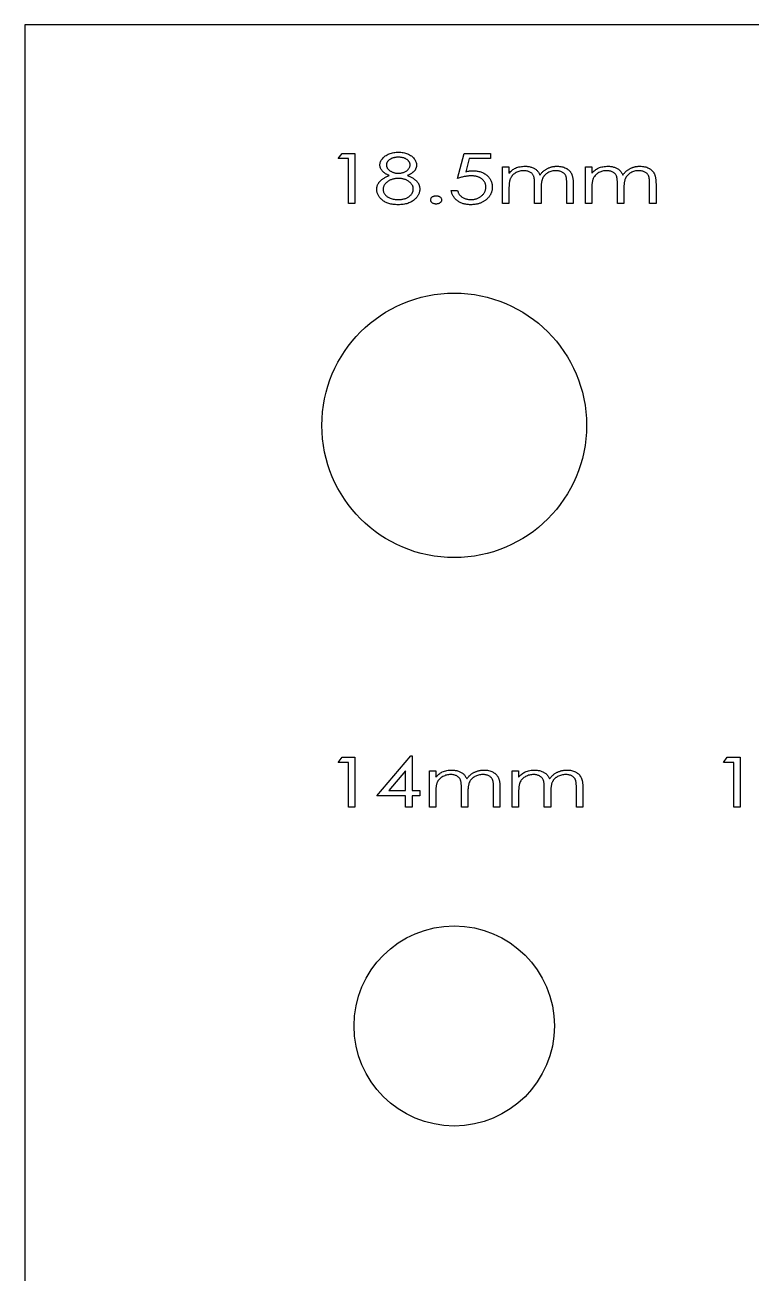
# Model space of a CAD drawing. Header units: millimetres. Extents: x 0 to 300, y -15 to 160.
# Drawn here: x 0 to 50.7, y 72.7 to 160 of the extents above; entities that cross this region are included whole.
import ezdxf

# ---------------------------------------------------------------- set-up
doc = ezdxf.new("R2010")
doc.units = ezdxf.units.MM

msp = doc.modelspace()

# ---------------------------------------------------------------- linework, layer by layer
at = {"color": 7, "linetype": 'Continuous', "lineweight": 25}
for p, q in [((300, 160), (0, 160)), ((0, 160), (0, 0)), ((21.891, 150.66), (22.165, 151.019)), ((22.165, 151.019), (23.058, 151.019)), ((23.058, 151.019), (23.058, 147.519)), ((30.237, 149.269), (30.686, 151.019)), ((30.686, 151.019), (32.526, 151.019)), ((32.526, 151.019), (32.526, 150.66)), ((22.609, 150.66), (21.891, 150.66)), ((22.609, 147.519), (22.609, 150.66)), ((31.051, 150.66), (30.813, 149.732)), ((32.526, 150.66), (31.051, 150.66)), ((33.378, 150.077), (33.827, 150.077)), ((33.378, 147.519), (33.378, 150.077)), ((33.827, 150.077), (33.827, 149.632)), ((39.167, 150.077), (39.616, 150.077)), ((39.167, 147.519), (39.167, 150.077)), ((39.616, 150.077), (39.616, 149.632)), ((29.789, 148.417), (30.237, 148.417)), ((33.827, 148.595), (33.827, 147.519)), ((35.622, 147.519), (35.622, 148.82)), ((36.071, 148.514), (36.071, 147.519)), ((37.866, 147.519), (37.866, 148.906)), ((38.314, 148.905), (38.314, 147.519)), ((39.616, 148.595), (39.616, 147.519)), ((41.411, 147.519), (41.411, 148.82)), ((41.859, 148.514), (41.859, 147.519)), ((43.654, 147.519), (43.654, 148.906)), ((44.103, 148.905), (44.103, 147.519)), ((23.058, 147.519), (22.609, 147.519)), ((33.827, 147.519), (33.378, 147.519)), ((36.071, 147.519), (35.622, 147.519)), ((38.314, 147.519), (37.866, 147.519)), ((39.616, 147.519), (39.167, 147.519)), ((41.859, 147.519), (41.411, 147.519)), ((44.103, 147.519), (43.654, 147.519)), ((21.891, 108.431), (22.165, 108.79)), ((22.609, 108.431), (21.891, 108.431)), ((22.165, 108.79), (23.058, 108.79)), ((22.609, 105.29), (22.609, 108.431)), ((23.058, 108.79), (23.058, 105.29)), ((24.584, 106.098), (26.96, 108.88)), ((26.96, 108.88), (27.052, 108.88)), ((27.052, 108.88), (27.052, 106.457)), ((48.814, 108.431), (49.088, 108.79)), ((49.532, 108.431), (48.814, 108.431)), ((49.088, 108.79), (49.981, 108.79)), ((49.532, 105.29), (49.532, 108.431)), ((49.981, 108.79), (49.981, 105.29)), ((26.603, 107.83), (25.43, 106.457)), ((26.603, 106.457), (26.603, 107.83)), ((28.263, 107.848), (28.712, 107.848)), ((28.263, 105.29), (28.263, 107.848)), ((28.712, 107.848), (28.712, 107.403)), ((34.052, 107.848), (34.5, 107.848)), ((34.052, 105.29), (34.052, 107.848)), ((34.5, 107.848), (34.5, 107.403)), ((30.507, 105.29), (30.507, 106.591)), ((32.75, 105.29), (32.75, 106.677)), ((33.199, 106.676), (33.199, 105.29)), ((36.295, 105.29), (36.295, 106.591)), ((38.539, 105.29), (38.539, 106.677)), ((38.987, 106.676), (38.987, 105.29)), ((26.603, 106.098), (24.584, 106.098)), ((25.43, 106.457), (26.603, 106.457)), ((26.603, 105.29), (26.603, 106.098)), ((27.052, 106.457), (27.59, 106.457)), ((27.052, 106.098), (27.052, 105.29)), ((27.59, 106.098), (27.052, 106.098)), ((27.59, 106.457), (27.59, 106.098)), ((28.712, 106.366), (28.712, 105.29)), ((30.955, 106.285), (30.955, 105.29)), ((34.5, 106.366), (34.5, 105.29)), ((36.744, 106.285), (36.744, 105.29)), ((23.058, 105.29), (22.609, 105.29)), ((27.052, 105.29), (26.603, 105.29)), ((28.712, 105.29), (28.263, 105.29)), ((30.955, 105.29), (30.507, 105.29)), ((33.199, 105.29), (32.75, 105.29)), ((34.5, 105.29), (34.052, 105.29)), ((36.744, 105.29), (36.295, 105.29)), ((38.987, 105.29), (38.539, 105.29)), ((49.981, 105.29), (49.532, 105.29))]:
    msp.add_line(p, q, dxfattribs=at)
for centre, radius in [((30, 132), 9.25), ((30, 90), 7)]:
    msp.add_circle(centre, radius, dxfattribs=at)
for points, knots in [([(24.808, 150.211), (24.81, 150.248), (24.814, 150.324), (24.849, 150.436), (24.903, 150.546), (24.978, 150.653), (25.071, 150.754), (25.184, 150.844), (25.311, 150.923), (25.454, 150.989), (25.607, 151.043), (25.769, 151.08), (25.936, 151.105), (26.05, 151.107), (26.108, 151.109)], [0, 0, 0, 0, 0.064459, 0.130489, 0.200527, 0.275882, 0.355569, 0.437639, 0.523204, 0.614202, 0.708277, 0.803632, 0.90021, 1, 1, 1, 1]), ([(26.108, 151.109), (26.164, 151.107), (26.275, 151.104), (26.437, 151.081), (26.593, 151.041), (26.742, 150.988), (26.88, 150.921), (27.003, 150.842), (27.111, 150.752), (27.201, 150.651), (27.274, 150.544), (27.327, 150.432), (27.359, 150.317), (27.364, 150.24), (27.366, 150.201)], [0, 0, 0, 0, 0.098501, 0.194171, 0.287643, 0.380502, 0.47035, 0.555757, 0.637228, 0.716493, 0.792111, 0.863643, 0.932072, 1, 1, 1, 1]), ([(25.461, 149.469), (25.435, 149.48), (25.383, 149.501), (25.309, 149.537), (25.24, 149.575), (25.176, 149.615), (25.117, 149.657), (25.063, 149.7), (25.015, 149.746), (24.958, 149.808), (24.898, 149.889), (24.846, 149.993), (24.814, 150.101), (24.81, 150.174), (24.808, 150.211)], [0, 0, 0, 0, 0.08195, 0.159867, 0.23514, 0.306814, 0.374787, 0.440775, 0.504049, 0.565473, 0.681635, 0.790592, 0.895391, 1, 1, 1, 1]), ([(26.085, 150.75), (26.056, 150.749), (25.999, 150.748), (25.915, 150.741), (25.835, 150.728), (25.758, 150.711), (25.686, 150.688), (25.617, 150.661), (25.552, 150.627), (25.492, 150.59), (25.437, 150.549), (25.389, 150.506), (25.348, 150.461), (25.315, 150.414), (25.289, 150.365), (25.27, 150.313), (25.258, 150.26), (25.257, 150.224), (25.257, 150.206)], [0, 0, 0, 0, 0.080213, 0.157444, 0.231466, 0.302566, 0.371935, 0.439584, 0.505844, 0.571518, 0.634758, 0.693347, 0.748315, 0.800806, 0.851588, 0.900685, 0.94987, 1, 1, 1, 1]), ([(25.257, 150.206), (25.258, 150.187), (25.259, 150.151), (25.272, 150.098), (25.292, 150.046), (25.319, 149.994), (25.356, 149.945), (25.399, 149.897), (25.451, 149.85), (25.51, 149.806), (25.574, 149.764), (25.641, 149.727), (25.712, 149.697), (25.784, 149.672), (25.859, 149.652), (25.937, 149.638), (26.018, 149.63), (26.073, 149.629), (26.1, 149.628)], [0, 0, 0, 0, 0.049048, 0.097263, 0.146868, 0.198207, 0.252507, 0.310666, 0.372367, 0.439456, 0.508319, 0.57677, 0.645017, 0.713425, 0.78277, 0.853483, 0.925976, 1, 1, 1, 1]), ([(26.917, 150.213), (26.916, 150.229), (26.915, 150.263), (26.905, 150.311), (26.887, 150.359), (26.864, 150.406), (26.834, 150.452), (26.797, 150.496), (26.753, 150.54), (26.704, 150.582), (26.648, 150.622), (26.585, 150.656), (26.516, 150.685), (26.442, 150.71), (26.361, 150.727), (26.274, 150.741), (26.182, 150.748), (26.118, 150.749), (26.085, 150.75)], [0, 0, 0, 0, 0.045641, 0.090789, 0.136426, 0.184318, 0.234294, 0.286676, 0.342902, 0.402926, 0.465545, 0.530694, 0.599065, 0.669837, 0.745442, 0.825251, 0.910189, 1, 1, 1, 1]), ([(26.1, 149.628), (26.136, 149.629), (26.206, 149.631), (26.31, 149.647), (26.411, 149.672), (26.508, 149.707), (26.599, 149.75), (26.68, 149.802), (26.75, 149.862), (26.81, 149.928), (26.856, 149.998), (26.892, 150.069), (26.912, 150.141), (26.915, 150.189), (26.917, 150.213)], [0, 0, 0, 0, 0.09665, 0.191689, 0.285354, 0.379183, 0.470941, 0.557803, 0.640272, 0.721241, 0.798227, 0.86896, 0.935533, 1, 1, 1, 1]), ([(27.366, 150.201), (27.365, 150.182), (27.364, 150.144), (27.357, 150.087), (27.344, 150.033), (27.326, 149.98), (27.304, 149.928), (27.276, 149.878), (27.244, 149.83), (27.207, 149.783), (27.164, 149.738), (27.117, 149.695), (27.065, 149.653), (27.007, 149.614), (26.946, 149.574), (26.879, 149.537), (26.806, 149.502), (26.756, 149.48), (26.73, 149.469)], [0, 0, 0, 0, 0.055787, 0.110573, 0.164969, 0.21869, 0.272852, 0.327898, 0.38425, 0.441769, 0.501382, 0.563412, 0.627724, 0.695585, 0.766464, 0.84098, 0.918171, 1, 1, 1, 1]), ([(24.584, 148.51), (24.584, 148.534), (24.586, 148.583), (24.595, 148.655), (24.611, 148.725), (24.635, 148.793), (24.663, 148.859), (24.699, 148.923), (24.741, 148.986), (24.79, 149.046), (24.845, 149.106), (24.91, 149.162), (24.982, 149.218), (25.062, 149.272), (25.15, 149.324), (25.247, 149.375), (25.351, 149.424), (25.424, 149.454), (25.461, 149.469)], [0, 0, 0, 0, 0.053113, 0.105067, 0.15642, 0.208189, 0.260005, 0.312468, 0.366701, 0.422411, 0.480674, 0.542229, 0.607816, 0.677325, 0.750979, 0.829177, 0.912356, 1, 1, 1, 1]), ([(26.109, 149.269), (26.072, 149.269), (25.998, 149.267), (25.891, 149.255), (25.788, 149.238), (25.689, 149.213), (25.595, 149.18), (25.506, 149.14), (25.421, 149.093), (25.342, 149.039), (25.27, 148.981), (25.207, 148.92), (25.153, 148.856), (25.109, 148.789), (25.074, 148.721), (25.051, 148.649), (25.035, 148.575), (25.033, 148.525), (25.032, 148.499)], [0, 0, 0, 0, 0.076829, 0.150662, 0.221754, 0.291132, 0.359287, 0.426098, 0.49206, 0.558086, 0.622248, 0.681982, 0.738885, 0.79293, 0.845517, 0.896664, 0.948057, 1, 1, 1, 1]), ([(27.141, 148.532), (27.14, 148.556), (27.138, 148.603), (27.124, 148.673), (27.1, 148.741), (27.066, 148.806), (27.024, 148.87), (26.971, 148.931), (26.909, 148.99), (26.839, 149.046), (26.762, 149.098), (26.681, 149.144), (26.595, 149.183), (26.505, 149.214), (26.412, 149.239), (26.315, 149.256), (26.213, 149.267), (26.144, 149.268), (26.109, 149.269)], [0, 0, 0, 0, 0.051378, 0.10164, 0.152818, 0.205181, 0.259537, 0.316932, 0.378066, 0.443126, 0.510445, 0.577265, 0.644057, 0.712239, 0.781349, 0.851826, 0.92458, 1, 1, 1, 1]), ([(26.73, 149.469), (26.767, 149.454), (26.838, 149.425), (26.939, 149.378), (27.032, 149.329), (27.119, 149.279), (27.197, 149.227), (27.267, 149.174), (27.33, 149.119), (27.385, 149.062), (27.433, 149.003), (27.476, 148.943), (27.511, 148.88), (27.54, 148.816), (27.562, 148.749), (27.579, 148.681), (27.588, 148.61), (27.589, 148.563), (27.59, 148.539)], [0, 0, 0, 0, 0.0871584, 0.1699887, 0.2479265, 0.3211245, 0.3903033, 0.4561626, 0.5175305, 0.5758427, 0.6314836, 0.6858609, 0.7387973, 0.7905548, 0.8425378, 0.8942329, 0.9465253, 1, 1, 1, 1]), ([(31.18, 149.449), (31.147, 149.448), (31.078, 149.447), (30.973, 149.438), (30.863, 149.424), (30.748, 149.404), (30.627, 149.379), (30.502, 149.348), (30.371, 149.311), (30.283, 149.283), (30.237, 149.269)], [0, 0, 0, 0, 0.103432, 0.212996, 0.328232, 0.449369, 0.577316, 0.711527, 0.852147, 1, 1, 1, 1]), ([(30.813, 149.732), (30.858, 149.743), (30.946, 149.766), (31.076, 149.789), (31.198, 149.804), (31.278, 149.806), (31.316, 149.808)], [0, 0, 0, 0, 0.274191, 0.532566, 0.773149, 1, 1, 1, 1]), ([(32.212, 148.676), (32.211, 148.704), (32.21, 148.759), (32.196, 148.84), (32.174, 148.916), (32.143, 148.988), (32.103, 149.056), (32.054, 149.121), (31.997, 149.181), (31.931, 149.236), (31.858, 149.286), (31.778, 149.33), (31.693, 149.366), (31.602, 149.397), (31.504, 149.42), (31.401, 149.437), (31.292, 149.446), (31.218, 149.448), (31.18, 149.449)], [0, 0, 0, 0, 0.058327, 0.114433, 0.168979, 0.222906, 0.277523, 0.332963, 0.389962, 0.44957, 0.510976, 0.573547, 0.637928, 0.704094, 0.772975, 0.845282, 0.920834, 1, 1, 1, 1]), ([(31.316, 149.808), (31.364, 149.807), (31.458, 149.805), (31.595, 149.789), (31.725, 149.764), (31.849, 149.729), (31.967, 149.684), (32.079, 149.628), (32.184, 149.563), (32.281, 149.488), (32.37, 149.405), (32.448, 149.316), (32.513, 149.221), (32.568, 149.121), (32.61, 149.014), (32.639, 148.902), (32.658, 148.784), (32.66, 148.704), (32.661, 148.663)], [0, 0, 0, 0, 0.072428, 0.142059, 0.208935, 0.274198, 0.337657, 0.400338, 0.462661, 0.525401, 0.587156, 0.646505, 0.704674, 0.761991, 0.819515, 0.877869, 0.93784, 1, 1, 1, 1]), ([(33.827, 149.632), (33.864, 149.671), (33.934, 149.747), (34.047, 149.845), (34.161, 149.928), (34.241, 149.971), (34.28, 149.992)], [0, 0, 0, 0, 0.275334, 0.531598, 0.772747, 1, 1, 1, 1]), ([(34.862, 149.808), (34.814, 149.806), (34.72, 149.803), (34.581, 149.776), (34.447, 149.733), (34.319, 149.674), (34.202, 149.601), (34.1, 149.513), (34.014, 149.415), (33.955, 149.322), (33.918, 149.24), (33.894, 149.17), (33.873, 149.093), (33.856, 149.008), (33.843, 148.916), (33.834, 148.816), (33.828, 148.708), (33.828, 148.634), (33.827, 148.595)], [0, 0, 0, 0, 0.0783695, 0.1556176, 0.2325217, 0.3102833, 0.386838, 0.4598222, 0.5308438, 0.6021689, 0.6394218, 0.6795258, 0.7234663, 0.7710062, 0.8220197, 0.8773569, 0.9364012, 1, 1, 1, 1]), ([(34.28, 149.992), (34.334, 150.012), (34.441, 150.052), (34.609, 150.092), (34.78, 150.117), (34.896, 150.12), (34.954, 150.122)], [0, 0, 0, 0, 0.248666, 0.497511, 0.746763, 1, 1, 1, 1]), ([(35.622, 148.82), (35.622, 148.856), (35.621, 148.927), (35.619, 149.028), (35.612, 149.12), (35.605, 149.203), (35.594, 149.277), (35.583, 149.341), (35.567, 149.396), (35.545, 149.458), (35.508, 149.524), (35.45, 149.596), (35.378, 149.658), (35.294, 149.711), (35.198, 149.754), (35.094, 149.786), (34.981, 149.804), (34.902, 149.806), (34.862, 149.808)], [0, 0, 0, 0, 0.0757399, 0.1457118, 0.2090526, 0.2662204, 0.3173846, 0.3620406, 0.4015988, 0.4350226, 0.4967749, 0.5588523, 0.6234715, 0.69199, 0.7640894, 0.8382475, 0.916917, 1, 1, 1, 1]), ([(34.954, 150.122), (34.993, 150.121), (35.071, 150.118), (35.186, 150.105), (35.298, 150.082), (35.406, 150.05), (35.508, 150.01), (35.601, 149.965), (35.684, 149.913), (35.759, 149.854), (35.827, 149.785), (35.887, 149.703), (35.945, 149.609), (35.976, 149.54), (35.993, 149.504)], [0, 0, 0, 0, 0.091495, 0.181331, 0.269692, 0.35767, 0.442954, 0.523017, 0.598806, 0.67121, 0.744319, 0.822785, 0.90752, 1, 1, 1, 1]), ([(35.993, 149.504), (36.011, 149.529), (36.046, 149.578), (36.104, 149.647), (36.165, 149.711), (36.229, 149.771), (36.297, 149.827), (36.368, 149.877), (36.442, 149.923), (36.519, 149.965), (36.599, 150.002), (36.681, 150.033), (36.763, 150.061), (36.848, 150.084), (36.934, 150.1), (37.021, 150.113), (37.11, 150.12), (37.17, 150.121), (37.2, 150.122)], [0, 0, 0, 0, 0.064963, 0.128426, 0.191314, 0.253159, 0.314906, 0.376509, 0.438526, 0.50052, 0.562959, 0.624754, 0.686477, 0.748159, 0.810399, 0.87263, 0.935901, 1, 1, 1, 1]), ([(37.108, 149.808), (37.058, 149.806), (36.961, 149.803), (36.818, 149.775), (36.681, 149.732), (36.574, 149.681), (36.494, 149.632), (36.437, 149.593), (36.385, 149.549), (36.336, 149.505), (36.293, 149.456), (36.252, 149.405), (36.217, 149.351), (36.185, 149.293), (36.157, 149.229), (36.135, 149.155), (36.114, 149.072), (36.098, 148.979), (36.086, 148.877), (36.077, 148.765), (36.072, 148.643), (36.071, 148.558), (36.071, 148.514)], [0, 0, 0, 0, 0.077845, 0.153555, 0.228222, 0.303349, 0.340367, 0.376638, 0.411962, 0.446627, 0.480796, 0.51491, 0.548727, 0.582858, 0.618987, 0.659177, 0.703934, 0.753287, 0.807472, 0.866601, 0.930743, 1, 1, 1, 1]), ([(37.866, 148.906), (37.865, 148.939), (37.865, 149.002), (37.861, 149.092), (37.856, 149.174), (37.848, 149.248), (37.838, 149.315), (37.824, 149.373), (37.811, 149.424), (37.787, 149.48), (37.749, 149.543), (37.691, 149.609), (37.62, 149.667), (37.536, 149.717), (37.442, 149.758), (37.338, 149.787), (37.226, 149.805), (37.148, 149.807), (37.108, 149.808)], [0, 0, 0, 0, 0.071452, 0.137333, 0.19718, 0.251565, 0.300142, 0.343594, 0.381868, 0.415039, 0.476828, 0.540485, 0.60648, 0.677459, 0.751973, 0.829992, 0.91213, 1, 1, 1, 1]), ([(37.2, 150.122), (37.255, 150.12), (37.363, 150.117), (37.519, 150.092), (37.665, 150.05), (37.779, 150.001), (37.863, 149.954), (37.923, 149.917), (37.977, 149.875), (38.028, 149.83), (38.075, 149.782), (38.117, 149.731), (38.155, 149.676), (38.189, 149.617), (38.219, 149.553), (38.244, 149.482), (38.266, 149.404), (38.284, 149.318), (38.298, 149.225), (38.308, 149.125), (38.313, 149.017), (38.314, 148.943), (38.314, 148.905)], [0, 0, 0, 0, 0.0870232, 0.1701395, 0.2494902, 0.3271878, 0.3652641, 0.4021953, 0.4383649, 0.4739917, 0.5090378, 0.5439842, 0.5790694, 0.6145287, 0.6512593, 0.6910396, 0.7336616, 0.779794, 0.8291687, 0.8823072, 0.9393378, 1, 1, 1, 1]), ([(39.616, 149.632), (39.652, 149.671), (39.723, 149.747), (39.836, 149.845), (39.95, 149.928), (40.03, 149.971), (40.069, 149.992)], [0, 0, 0, 0, 0.275334, 0.531598, 0.772747, 1, 1, 1, 1]), ([(40.651, 149.808), (40.603, 149.806), (40.508, 149.803), (40.37, 149.776), (40.235, 149.733), (40.108, 149.674), (39.991, 149.601), (39.888, 149.513), (39.802, 149.415), (39.744, 149.322), (39.707, 149.24), (39.682, 149.17), (39.661, 149.093), (39.645, 149.008), (39.631, 148.916), (39.623, 148.816), (39.617, 148.708), (39.616, 148.634), (39.616, 148.595)], [0, 0, 0, 0, 0.078369, 0.155618, 0.232522, 0.310283, 0.386838, 0.459822, 0.530844, 0.602169, 0.639422, 0.679526, 0.723466, 0.771006, 0.82202, 0.877357, 0.936401, 1, 1, 1, 1]), ([(40.069, 149.992), (40.122, 150.012), (40.229, 150.052), (40.397, 150.092), (40.568, 150.117), (40.684, 150.12), (40.742, 150.122)], [0, 0, 0, 0, 0.248666, 0.497511, 0.746763, 1, 1, 1, 1]), ([(41.411, 148.82), (41.41, 148.856), (41.409, 148.927), (41.407, 149.028), (41.4, 149.12), (41.394, 149.203), (41.383, 149.277), (41.371, 149.341), (41.356, 149.396), (41.334, 149.458), (41.296, 149.524), (41.239, 149.596), (41.166, 149.658), (41.082, 149.711), (40.987, 149.754), (40.882, 149.786), (40.769, 149.804), (40.691, 149.806), (40.651, 149.808)], [0, 0, 0, 0, 0.07574, 0.145712, 0.209053, 0.26622, 0.317385, 0.362041, 0.401599, 0.435023, 0.496775, 0.558852, 0.623472, 0.69199, 0.764089, 0.838247, 0.916917, 1, 1, 1, 1]), ([(40.742, 150.122), (40.782, 150.121), (40.86, 150.118), (40.975, 150.105), (41.087, 150.082), (41.195, 150.05), (41.296, 150.01), (41.389, 149.965), (41.473, 149.913), (41.547, 149.854), (41.615, 149.785), (41.676, 149.703), (41.733, 149.609), (41.765, 149.54), (41.781, 149.504)], [0, 0, 0, 0, 0.091495, 0.181331, 0.269692, 0.35767, 0.442954, 0.523017, 0.598806, 0.67121, 0.744319, 0.822785, 0.90752, 1, 1, 1, 1]), ([(41.781, 149.504), (41.799, 149.529), (41.835, 149.578), (41.893, 149.647), (41.954, 149.711), (42.018, 149.771), (42.085, 149.827), (42.156, 149.877), (42.23, 149.923), (42.308, 149.965), (42.387, 150.002), (42.469, 150.033), (42.552, 150.061), (42.636, 150.084), (42.722, 150.1), (42.81, 150.113), (42.899, 150.12), (42.959, 150.121), (42.989, 150.122)], [0, 0, 0, 0, 0.0649632, 0.1284264, 0.1913137, 0.2531588, 0.3149061, 0.3765094, 0.4385258, 0.5005203, 0.5629588, 0.624754, 0.6864773, 0.7481587, 0.8103994, 0.8726301, 0.9359006, 1, 1, 1, 1]), ([(42.896, 149.808), (42.847, 149.806), (42.749, 149.803), (42.607, 149.775), (42.47, 149.732), (42.363, 149.681), (42.282, 149.632), (42.225, 149.593), (42.173, 149.549), (42.124, 149.505), (42.081, 149.456), (42.041, 149.405), (42.006, 149.351), (41.973, 149.293), (41.945, 149.229), (41.923, 149.155), (41.902, 149.072), (41.887, 148.979), (41.874, 148.877), (41.865, 148.765), (41.861, 148.643), (41.86, 148.558), (41.859, 148.514)], [0, 0, 0, 0, 0.077845, 0.153555, 0.228222, 0.303349, 0.340367, 0.376638, 0.411962, 0.446627, 0.480796, 0.51491, 0.548727, 0.582858, 0.618987, 0.659177, 0.703934, 0.753287, 0.807472, 0.866601, 0.930743, 1, 1, 1, 1]), ([(43.654, 148.906), (43.654, 148.939), (43.653, 149.002), (43.65, 149.092), (43.644, 149.174), (43.637, 149.248), (43.627, 149.315), (43.613, 149.373), (43.599, 149.424), (43.575, 149.48), (43.538, 149.543), (43.48, 149.609), (43.408, 149.667), (43.325, 149.717), (43.231, 149.758), (43.127, 149.787), (43.014, 149.805), (42.936, 149.807), (42.896, 149.808)], [0, 0, 0, 0, 0.071452, 0.137333, 0.19718, 0.251565, 0.300142, 0.343594, 0.381868, 0.415039, 0.476828, 0.540485, 0.60648, 0.677459, 0.751973, 0.829992, 0.91213, 1, 1, 1, 1]), ([(42.989, 150.122), (43.044, 150.12), (43.151, 150.117), (43.308, 150.092), (43.454, 150.05), (43.567, 150.001), (43.652, 149.954), (43.711, 149.917), (43.766, 149.875), (43.816, 149.83), (43.863, 149.782), (43.905, 149.731), (43.943, 149.676), (43.977, 149.617), (44.007, 149.553), (44.033, 149.482), (44.054, 149.404), (44.073, 149.318), (44.086, 149.225), (44.096, 149.125), (44.102, 149.017), (44.102, 148.943), (44.103, 148.905)], [0, 0, 0, 0, 0.087023, 0.170139, 0.24949, 0.327188, 0.365264, 0.402195, 0.438365, 0.473992, 0.509038, 0.543984, 0.579069, 0.614529, 0.651259, 0.69104, 0.733662, 0.779794, 0.829169, 0.882307, 0.939338, 1, 1, 1, 1]), ([(26.08, 147.429), (26.021, 147.43), (25.905, 147.433), (25.738, 147.448), (25.581, 147.475), (25.435, 147.51), (25.3, 147.558), (25.177, 147.616), (25.064, 147.685), (24.963, 147.764), (24.875, 147.849), (24.797, 147.937), (24.731, 148.027), (24.678, 148.12), (24.635, 148.214), (24.606, 148.311), (24.586, 148.409), (24.585, 148.476), (24.584, 148.51)], [0, 0, 0, 0, 0.08712, 0.168739, 0.245987, 0.31887, 0.388102, 0.454551, 0.518152, 0.580658, 0.640795, 0.697654, 0.751682, 0.803399, 0.853535, 0.902467, 0.951092, 1, 1, 1, 1]), ([(25.032, 148.499), (25.034, 148.468), (25.037, 148.405), (25.063, 148.313), (25.105, 148.223), (25.164, 148.138), (25.236, 148.057), (25.324, 147.988), (25.424, 147.926), (25.536, 147.877), (25.66, 147.836), (25.794, 147.809), (25.936, 147.791), (26.035, 147.789), (26.085, 147.788)], [0, 0, 0, 0, 0.0669675, 0.1335008, 0.2032058, 0.2766545, 0.3534654, 0.4320588, 0.5145289, 0.6018637, 0.6939504, 0.790599, 0.8924089, 1, 1, 1, 1]), ([(26.085, 147.788), (26.125, 147.789), (26.202, 147.79), (26.314, 147.801), (26.419, 147.818), (26.519, 147.843), (26.613, 147.873), (26.7, 147.912), (26.782, 147.957), (26.855, 148.01), (26.922, 148.066), (26.981, 148.126), (27.03, 148.188), (27.071, 148.252), (27.103, 148.318), (27.125, 148.387), (27.139, 148.459), (27.141, 148.508), (27.141, 148.532)], [0, 0, 0, 0, 0.082237, 0.160867, 0.235273, 0.306831, 0.375376, 0.441748, 0.506143, 0.569677, 0.631135, 0.689264, 0.744283, 0.796822, 0.847814, 0.898256, 0.948541, 1, 1, 1, 1]), ([(27.59, 148.539), (27.589, 148.505), (27.588, 148.438), (27.57, 148.339), (27.545, 148.243), (27.508, 148.151), (27.46, 148.061), (27.402, 147.975), (27.334, 147.891), (27.282, 147.84), (27.255, 147.814)], [0, 0, 0, 0, 0.122885, 0.243816, 0.363951, 0.484085, 0.607628, 0.732923, 0.863782, 1, 1, 1, 1]), ([(31.129, 147.429), (31.086, 147.43), (31, 147.431), (30.874, 147.446), (30.753, 147.466), (30.637, 147.497), (30.526, 147.534), (30.422, 147.583), (30.321, 147.638), (30.227, 147.702), (30.14, 147.774), (30.062, 147.85), (29.992, 147.932), (29.934, 148.019), (29.882, 148.111), (29.841, 148.208), (29.809, 148.31), (29.796, 148.381), (29.789, 148.417)], [0, 0, 0, 0, 0.072168, 0.141601, 0.208948, 0.274345, 0.338877, 0.402053, 0.464732, 0.527747, 0.58968, 0.649963, 0.708538, 0.76631, 0.823631, 0.881522, 0.940084, 1, 1, 1, 1]), ([(30.237, 148.417), (30.247, 148.383), (30.265, 148.318), (30.304, 148.228), (30.351, 148.148), (30.408, 148.076), (30.475, 148.014), (30.551, 147.959), (30.637, 147.908), (30.733, 147.867), (30.834, 147.831), (30.939, 147.807), (31.047, 147.791), (31.119, 147.789), (31.156, 147.788)], [0, 0, 0, 0, 0.086317, 0.166834, 0.243764, 0.318268, 0.393179, 0.471027, 0.553149, 0.640396, 0.730179, 0.819223, 0.909151, 1, 1, 1, 1]), ([(32.661, 148.663), (32.66, 148.634), (32.659, 148.577), (32.649, 148.493), (32.634, 148.411), (32.612, 148.33), (32.583, 148.251), (32.548, 148.174), (32.508, 148.099), (32.461, 148.026), (32.409, 147.956), (32.352, 147.89), (32.291, 147.828), (32.225, 147.771), (32.155, 147.717), (32.08, 147.668), (32.001, 147.623), (31.918, 147.583), (31.831, 147.546), (31.74, 147.516), (31.647, 147.488), (31.55, 147.467), (31.449, 147.45), (31.345, 147.438), (31.239, 147.43), (31.166, 147.43), (31.129, 147.429)], [0, 0, 0, 0, 0.038974, 0.077549, 0.11556, 0.153589, 0.191671, 0.229828, 0.268688, 0.308457, 0.348178, 0.387797, 0.427307, 0.467135, 0.507239, 0.547798, 0.588985, 0.631253, 0.674185, 0.717703, 0.761868, 0.80734, 0.853637, 0.900885, 0.949862, 1, 1, 1, 1]), ([(31.156, 147.788), (31.191, 147.789), (31.262, 147.791), (31.365, 147.803), (31.464, 147.822), (31.559, 147.851), (31.651, 147.886), (31.738, 147.93), (31.823, 147.981), (31.901, 148.041), (31.974, 148.105), (32.037, 148.175), (32.092, 148.249), (32.135, 148.327), (32.17, 148.408), (32.194, 148.494), (32.209, 148.584), (32.211, 148.645), (32.212, 148.676)], [0, 0, 0, 0, 0.069517, 0.137142, 0.202836, 0.267181, 0.330832, 0.394801, 0.4586, 0.523218, 0.586976, 0.648119, 0.707623, 0.765327, 0.822873, 0.88031, 0.939136, 1, 1, 1, 1]), ([(27.255, 147.814), (27.22, 147.783), (27.148, 147.721), (27.028, 147.642), (26.897, 147.576), (26.755, 147.522), (26.602, 147.481), (26.438, 147.45), (26.263, 147.433), (26.142, 147.431), (26.08, 147.429)], [0, 0, 0, 0, 0.110946, 0.223737, 0.3392, 0.458454, 0.583726, 0.714997, 0.853095, 1, 1, 1, 1]), ([(28.353, 147.766), (28.354, 147.786), (28.357, 147.825), (28.379, 147.88), (28.415, 147.931), (28.464, 147.975), (28.522, 148.012), (28.588, 148.039), (28.659, 148.054), (28.709, 148.056), (28.734, 148.058)], [0, 0, 0, 0, 0.11159, 0.220601, 0.333316, 0.458432, 0.589453, 0.720759, 0.855827, 1, 1, 1, 1]), ([(28.734, 147.474), (28.709, 147.475), (28.659, 147.477), (28.588, 147.494), (28.522, 147.521), (28.464, 147.558), (28.415, 147.602), (28.379, 147.653), (28.357, 147.708), (28.354, 147.747), (28.353, 147.766)], [0, 0, 0, 0, 0.14438, 0.279933, 0.411427, 0.542636, 0.668828, 0.781705, 0.890873, 1, 1, 1, 1]), ([(28.734, 148.058), (28.76, 148.056), (28.809, 148.054), (28.881, 148.039), (28.946, 148.012), (29.004, 147.975), (29.054, 147.931), (29.089, 147.88), (29.112, 147.825), (29.114, 147.786), (29.116, 147.766)], [0, 0, 0, 0, 0.144173, 0.279241, 0.410547, 0.541568, 0.666684, 0.779399, 0.88841, 1, 1, 1, 1]), ([(29.116, 147.766), (29.114, 147.747), (29.112, 147.708), (29.089, 147.653), (29.053, 147.602), (29.005, 147.558), (28.946, 147.521), (28.881, 147.494), (28.809, 147.477), (28.76, 147.475), (28.734, 147.474)], [0, 0, 0, 0, 0.109127, 0.218295, 0.331172, 0.457364, 0.588573, 0.720067, 0.85562, 1, 1, 1, 1]), ([(28.712, 107.403), (28.748, 107.442), (28.819, 107.518), (28.932, 107.616), (29.046, 107.699), (29.126, 107.742), (29.165, 107.763)], [0, 0, 0, 0, 0.275334, 0.531598, 0.772747, 1, 1, 1, 1]), ([(29.747, 107.579), (29.699, 107.577), (29.605, 107.574), (29.466, 107.547), (29.331, 107.504), (29.204, 107.445), (29.087, 107.372), (28.985, 107.284), (28.898, 107.186), (28.84, 107.093), (28.803, 107.011), (28.778, 106.941), (28.757, 106.864), (28.741, 106.779), (28.727, 106.687), (28.719, 106.587), (28.713, 106.479), (28.712, 106.405), (28.712, 106.366)], [0, 0, 0, 0, 0.0783695, 0.1556176, 0.2325217, 0.3102833, 0.386838, 0.4598222, 0.5308438, 0.6021689, 0.6394218, 0.6795258, 0.7234663, 0.7710062, 0.8220197, 0.8773569, 0.9364012, 1, 1, 1, 1]), ([(29.165, 107.763), (29.218, 107.783), (29.326, 107.823), (29.493, 107.863), (29.665, 107.888), (29.78, 107.891), (29.839, 107.893)], [0, 0, 0, 0, 0.248666, 0.497511, 0.746763, 1, 1, 1, 1]), ([(30.507, 106.591), (30.506, 106.627), (30.505, 106.698), (30.504, 106.799), (30.496, 106.891), (30.49, 106.974), (30.479, 107.048), (30.468, 107.112), (30.452, 107.167), (30.43, 107.229), (30.392, 107.296), (30.335, 107.367), (30.263, 107.429), (30.178, 107.482), (30.083, 107.525), (29.979, 107.557), (29.865, 107.575), (29.787, 107.577), (29.747, 107.579)], [0, 0, 0, 0, 0.0757399, 0.1457118, 0.2090526, 0.2662204, 0.3173846, 0.3620406, 0.4015988, 0.4350226, 0.4967749, 0.5588523, 0.6234715, 0.69199, 0.7640894, 0.8382475, 0.916917, 1, 1, 1, 1]), ([(29.839, 107.893), (29.878, 107.892), (29.956, 107.89), (30.071, 107.876), (30.183, 107.853), (30.291, 107.821), (30.392, 107.781), (30.486, 107.736), (30.569, 107.684), (30.643, 107.625), (30.711, 107.556), (30.772, 107.474), (30.829, 107.38), (30.861, 107.311), (30.878, 107.275)], [0, 0, 0, 0, 0.091495, 0.181331, 0.269692, 0.35767, 0.442954, 0.523017, 0.598806, 0.67121, 0.744319, 0.822785, 0.90752, 1, 1, 1, 1]), ([(30.878, 107.275), (30.896, 107.3), (30.931, 107.349), (30.989, 107.418), (31.05, 107.482), (31.114, 107.542), (31.181, 107.598), (31.252, 107.648), (31.326, 107.694), (31.404, 107.736), (31.483, 107.773), (31.565, 107.804), (31.648, 107.832), (31.732, 107.855), (31.818, 107.871), (31.906, 107.884), (31.995, 107.891), (32.055, 107.892), (32.085, 107.893)], [0, 0, 0, 0, 0.064963, 0.128426, 0.191314, 0.253159, 0.314906, 0.376509, 0.438526, 0.50052, 0.562959, 0.624754, 0.686477, 0.748159, 0.810399, 0.87263, 0.935901, 1, 1, 1, 1]), ([(31.992, 107.579), (31.943, 107.577), (31.845, 107.574), (31.703, 107.546), (31.566, 107.503), (31.459, 107.452), (31.378, 107.403), (31.321, 107.364), (31.27, 107.32), (31.22, 107.276), (31.177, 107.227), (31.137, 107.176), (31.102, 107.122), (31.069, 107.064), (31.042, 107), (31.019, 106.926), (30.999, 106.843), (30.983, 106.75), (30.97, 106.648), (30.961, 106.536), (30.957, 106.414), (30.956, 106.329), (30.955, 106.285)], [0, 0, 0, 0, 0.077845, 0.153555, 0.228222, 0.303349, 0.340367, 0.376638, 0.411962, 0.446627, 0.480796, 0.51491, 0.548727, 0.582858, 0.618987, 0.659177, 0.703934, 0.753287, 0.807472, 0.866601, 0.930743, 1, 1, 1, 1]), ([(32.75, 106.677), (32.75, 106.71), (32.749, 106.773), (32.746, 106.863), (32.74, 106.945), (32.733, 107.019), (32.723, 107.086), (32.709, 107.144), (32.695, 107.195), (32.672, 107.251), (32.634, 107.314), (32.576, 107.38), (32.504, 107.438), (32.421, 107.488), (32.327, 107.529), (32.223, 107.558), (32.111, 107.576), (32.033, 107.578), (31.992, 107.579)], [0, 0, 0, 0, 0.071452, 0.137333, 0.19718, 0.251565, 0.300142, 0.343594, 0.381868, 0.415039, 0.476828, 0.540485, 0.60648, 0.677459, 0.751973, 0.829992, 0.91213, 1, 1, 1, 1]), ([(32.085, 107.893), (32.14, 107.891), (32.247, 107.888), (32.404, 107.864), (32.55, 107.821), (32.664, 107.772), (32.748, 107.725), (32.807, 107.688), (32.862, 107.646), (32.912, 107.601), (32.959, 107.553), (33.001, 107.502), (33.039, 107.447), (33.073, 107.388), (33.103, 107.324), (33.129, 107.253), (33.151, 107.175), (33.169, 107.09), (33.183, 106.997), (33.192, 106.896), (33.198, 106.788), (33.199, 106.714), (33.199, 106.676)], [0, 0, 0, 0, 0.087023, 0.170139, 0.24949, 0.327188, 0.365264, 0.402195, 0.438365, 0.473992, 0.509038, 0.543984, 0.579069, 0.614529, 0.651259, 0.69104, 0.733662, 0.779794, 0.829169, 0.882307, 0.939338, 1, 1, 1, 1]), ([(34.5, 107.403), (34.537, 107.442), (34.607, 107.518), (34.72, 107.616), (34.834, 107.699), (34.914, 107.742), (34.953, 107.763)], [0, 0, 0, 0, 0.275334, 0.531598, 0.772747, 1, 1, 1, 1]), ([(35.535, 107.579), (35.488, 107.577), (35.393, 107.574), (35.254, 107.547), (35.12, 107.504), (34.992, 107.445), (34.875, 107.372), (34.773, 107.284), (34.687, 107.186), (34.628, 107.093), (34.591, 107.011), (34.567, 106.941), (34.546, 106.864), (34.529, 106.779), (34.516, 106.687), (34.507, 106.587), (34.501, 106.479), (34.501, 106.405), (34.5, 106.366)], [0, 0, 0, 0, 0.078369, 0.155618, 0.232522, 0.310283, 0.386838, 0.459822, 0.530844, 0.602169, 0.639422, 0.679526, 0.723466, 0.771006, 0.82202, 0.877357, 0.936401, 1, 1, 1, 1]), ([(34.953, 107.763), (35.007, 107.783), (35.114, 107.823), (35.282, 107.863), (35.453, 107.888), (35.569, 107.891), (35.627, 107.893)], [0, 0, 0, 0, 0.248666, 0.497511, 0.746763, 1, 1, 1, 1]), ([(36.295, 106.591), (36.295, 106.627), (36.294, 106.698), (36.292, 106.799), (36.285, 106.891), (36.278, 106.974), (36.267, 107.048), (36.256, 107.112), (36.241, 107.167), (36.218, 107.229), (36.181, 107.296), (36.123, 107.367), (36.051, 107.429), (35.967, 107.482), (35.872, 107.525), (35.767, 107.557), (35.654, 107.575), (35.575, 107.577), (35.535, 107.579)], [0, 0, 0, 0, 0.0757399, 0.1457118, 0.2090526, 0.2662204, 0.3173846, 0.3620406, 0.4015988, 0.4350226, 0.4967749, 0.5588523, 0.6234715, 0.69199, 0.7640894, 0.8382475, 0.916917, 1, 1, 1, 1]), ([(35.627, 107.893), (35.666, 107.892), (35.744, 107.89), (35.859, 107.876), (35.971, 107.853), (36.079, 107.821), (36.181, 107.781), (36.274, 107.736), (36.357, 107.684), (36.432, 107.625), (36.5, 107.556), (36.56, 107.474), (36.618, 107.38), (36.649, 107.311), (36.666, 107.275)], [0, 0, 0, 0, 0.091495, 0.181331, 0.269692, 0.35767, 0.442954, 0.523017, 0.598806, 0.67121, 0.744319, 0.822785, 0.90752, 1, 1, 1, 1]), ([(36.666, 107.275), (36.684, 107.3), (36.719, 107.349), (36.777, 107.418), (36.838, 107.482), (36.902, 107.542), (36.97, 107.598), (37.041, 107.648), (37.115, 107.694), (37.192, 107.736), (37.272, 107.773), (37.354, 107.804), (37.436, 107.832), (37.521, 107.855), (37.607, 107.871), (37.694, 107.884), (37.783, 107.891), (37.843, 107.892), (37.873, 107.893)], [0, 0, 0, 0, 0.064963, 0.128426, 0.191314, 0.253159, 0.314906, 0.376509, 0.438526, 0.50052, 0.562959, 0.624754, 0.686477, 0.748159, 0.810399, 0.87263, 0.935901, 1, 1, 1, 1]), ([(37.781, 107.579), (37.731, 107.577), (37.634, 107.574), (37.491, 107.546), (37.354, 107.503), (37.247, 107.452), (37.167, 107.403), (37.11, 107.364), (37.058, 107.32), (37.009, 107.276), (36.966, 107.227), (36.925, 107.176), (36.891, 107.122), (36.858, 107.064), (36.83, 107), (36.808, 106.926), (36.787, 106.843), (36.771, 106.75), (36.759, 106.648), (36.75, 106.536), (36.745, 106.414), (36.744, 106.329), (36.744, 106.285)], [0, 0, 0, 0, 0.0778452, 0.1535548, 0.2282223, 0.3033491, 0.3403667, 0.3766383, 0.4119624, 0.4466274, 0.4807957, 0.5149104, 0.5487274, 0.582858, 0.6189872, 0.6591767, 0.703934, 0.7532874, 0.8074721, 0.8666005, 0.9307434, 1, 1, 1, 1]), ([(38.539, 106.677), (38.538, 106.71), (38.538, 106.773), (38.534, 106.863), (38.529, 106.945), (38.521, 107.019), (38.511, 107.086), (38.498, 107.144), (38.484, 107.195), (38.46, 107.251), (38.423, 107.314), (38.364, 107.38), (38.293, 107.438), (38.21, 107.488), (38.115, 107.529), (38.012, 107.558), (37.899, 107.576), (37.821, 107.578), (37.781, 107.579)], [0, 0, 0, 0, 0.071452, 0.137333, 0.19718, 0.251565, 0.300142, 0.343594, 0.381868, 0.415039, 0.476828, 0.540485, 0.60648, 0.677459, 0.751973, 0.829992, 0.91213, 1, 1, 1, 1]), ([(37.873, 107.893), (37.928, 107.891), (38.036, 107.888), (38.192, 107.864), (38.338, 107.821), (38.452, 107.772), (38.536, 107.725), (38.596, 107.688), (38.651, 107.646), (38.701, 107.601), (38.748, 107.553), (38.79, 107.502), (38.828, 107.447), (38.862, 107.388), (38.892, 107.324), (38.918, 107.253), (38.939, 107.175), (38.957, 107.09), (38.971, 106.997), (38.981, 106.896), (38.986, 106.788), (38.987, 106.714), (38.987, 106.676)], [0, 0, 0, 0, 0.087023, 0.170139, 0.24949, 0.327188, 0.365264, 0.402195, 0.438365, 0.473992, 0.509038, 0.543984, 0.579069, 0.614529, 0.651259, 0.69104, 0.733662, 0.779794, 0.829169, 0.882307, 0.939338, 1, 1, 1, 1])]:
    msp.add_open_spline(points, degree=3, knots=knots, dxfattribs=at)

doc.saveas('drawing.dxf')
